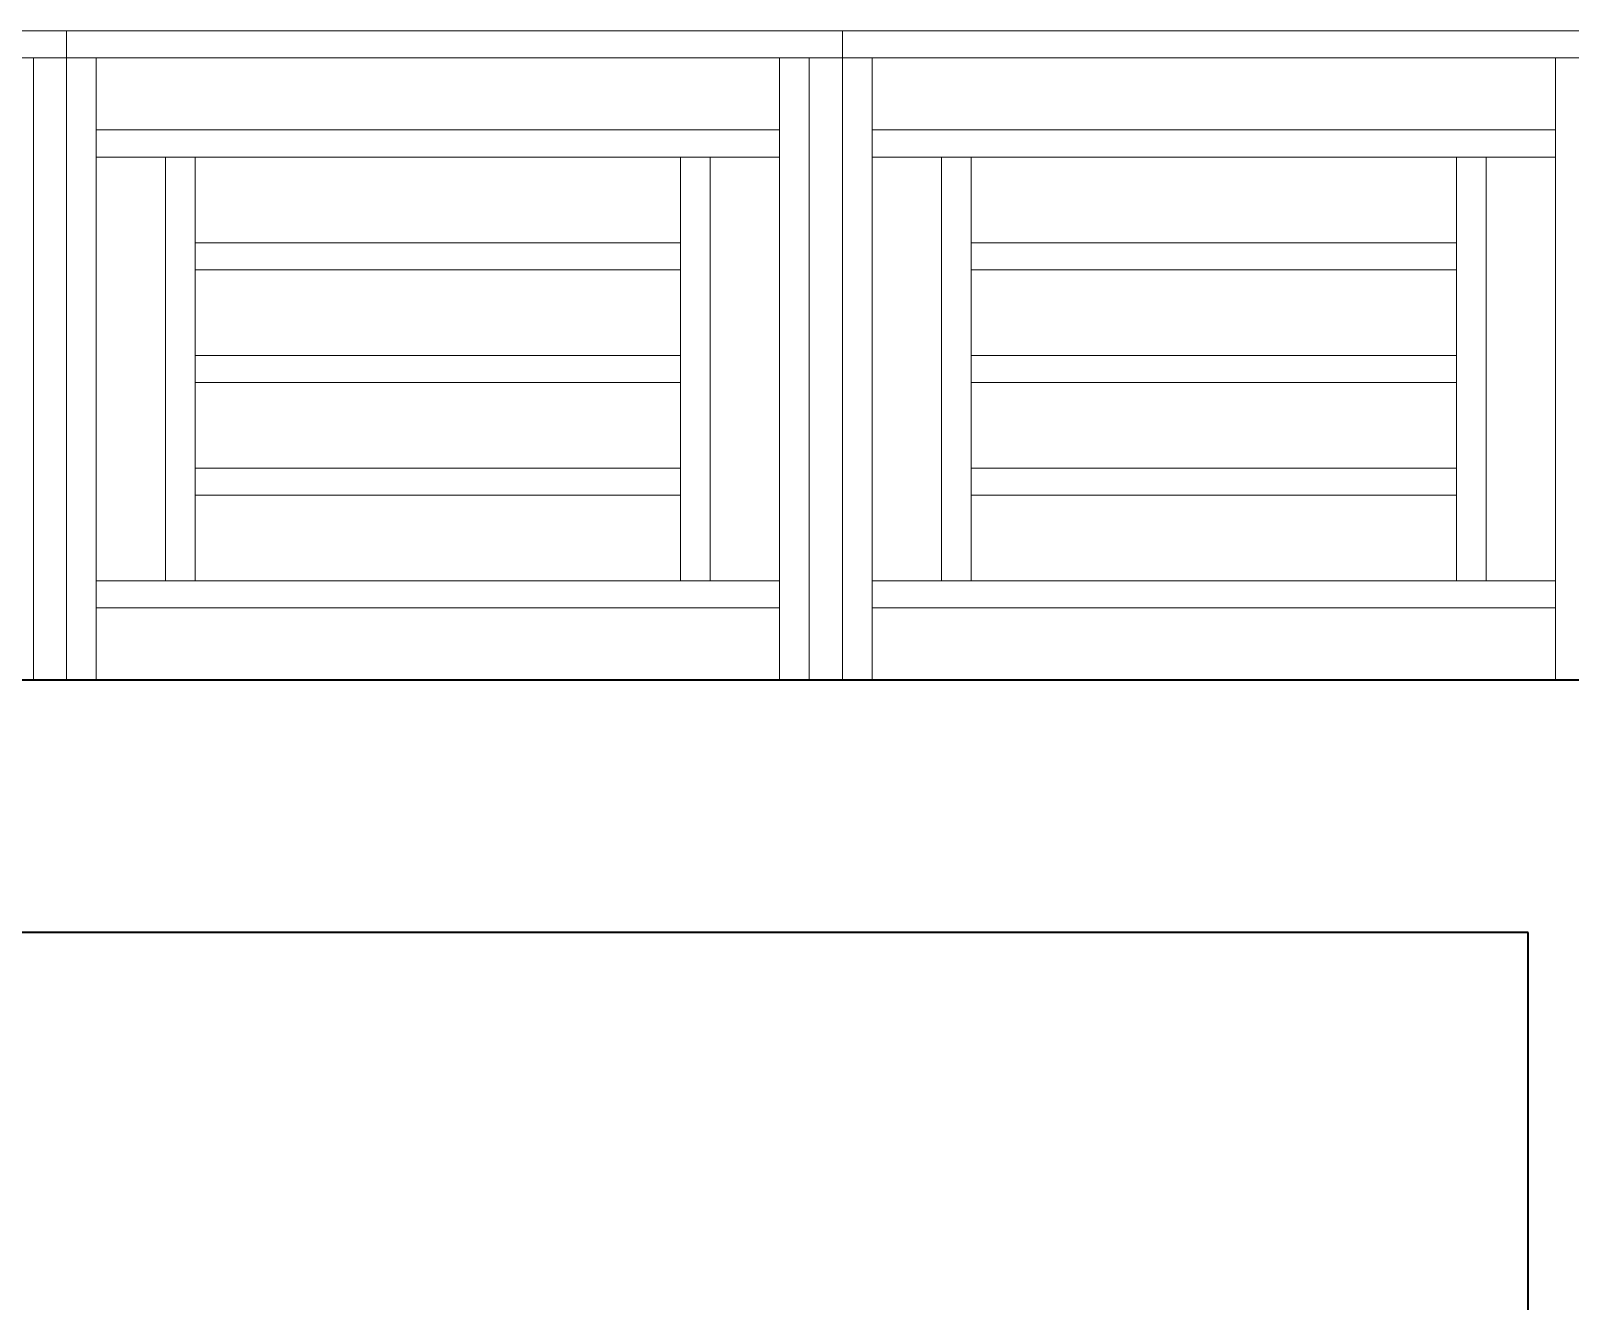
# Model space of a CAD drawing. Header units: inches. Extents: x 137851 to 141026, y -21374 to -19129.
# Drawn here: x 139128.4 to 139213.8, y -20166.7 to -20096.3 of the extents above; entities that cross this region are included whole.
import ezdxf

# ---------------------------------------------------------------- set-up
doc = ezdxf.new("R2010")
doc.units = ezdxf.units.IN
doc.header["$LTSCALE"] = 0.5
doc.header["$MEASUREMENT"] = 0
doc.layers.add('PARAPET', color=50, linetype='Continuous', lineweight=13)
doc.layers.add('wall', color=1, linetype='Continuous', lineweight=40)

msp = doc.modelspace()

# ---------------------------------------------------------------- linework, layer by layer
at = {"layer": 'PARAPET'}
for p, q in [((139173.427, -20096.295), (139087.388, -20096.295)), ((139130.408, -20132.295), (139130.408, -20096.295)), ((139173.427, -20132.295), (139173.427, -20096.295)), ((139214.947, -20096.295), (139173.427, -20096.295)), ((139105.188, -20097.795), (139130.408, -20097.795)), ((139128.564, -20132.295), (139128.564, -20097.795)), ((139132.055, -20097.795), (139130.408, -20097.795)), ((139132.055, -20097.795), (139169.937, -20097.795)), ((139132.055, -20132.295), (139132.055, -20097.795)), ((139171.584, -20097.795), (139169.937, -20097.795)), ((139169.937, -20132.295), (139169.937, -20097.795)), ((139171.584, -20132.295), (139171.584, -20097.795)), ((139171.584, -20097.795), (139173.427, -20097.795)), ((139175.074, -20097.795), (139173.427, -20097.795)), ((139175.074, -20097.795), (139212.956, -20097.795)), ((139175.074, -20132.295), (139175.074, -20097.795)), ((139214.603, -20097.795), (139212.956, -20097.795)), ((139212.956, -20132.295), (139212.956, -20097.795)), ((139169.937, -20101.795), (139132.055, -20101.795)), ((139212.956, -20101.795), (139175.074, -20101.795)), ((139132.055, -20103.295), (139166.094, -20103.295)), ((139135.898, -20126.795), (139135.898, -20103.295)), ((139137.545, -20126.795), (139137.545, -20103.295)), ((139164.447, -20126.795), (139164.447, -20103.295)), ((139166.094, -20126.795), (139166.094, -20103.295)), ((139166.094, -20103.295), (139169.937, -20103.295)), ((139175.074, -20103.295), (139209.113, -20103.295)), ((139178.917, -20126.795), (139178.917, -20103.295)), ((139180.564, -20126.795), (139180.564, -20103.295)), ((139207.466, -20126.795), (139207.466, -20103.295)), ((139209.113, -20126.795), (139209.113, -20103.295)), ((139209.113, -20103.295), (139212.956, -20103.295)), ((139164.447, -20108.045), (139137.545, -20108.045)), ((139207.466, -20108.045), (139180.564, -20108.045)), ((139137.545, -20109.545), (139164.447, -20109.545)), ((139180.564, -20109.545), (139207.466, -20109.545)), ((139164.447, -20114.295), (139137.545, -20114.295)), ((139207.466, -20114.295), (139180.564, -20114.295)), ((139137.545, -20115.795), (139164.447, -20115.795)), ((139180.564, -20115.795), (139207.466, -20115.795)), ((139164.447, -20120.545), (139137.545, -20120.545)), ((139207.466, -20120.545), (139180.564, -20120.545)), ((139137.545, -20122.045), (139164.447, -20122.045)), ((139180.564, -20122.045), (139207.466, -20122.045)), ((139166.094, -20126.795), (139132.055, -20126.795)), ((139169.937, -20126.795), (139166.094, -20126.795)), ((139209.113, -20126.795), (139175.074, -20126.795)), ((139212.956, -20126.795), (139209.113, -20126.795)), ((139132.055, -20128.295), (139169.937, -20128.295)), ((139175.074, -20128.295), (139212.956, -20128.295))]:
    msp.add_line(p, q, dxfattribs=at)
at = {"layer": 'wall'}
for p, q in [((139211.447, -20146.295), (139046.311, -20146.295)), ((139211.447, -20252.295), (139211.447, -20146.295))]:
    msp.add_line(p, q, dxfattribs=at)
msp.add_lwpolyline([(139245.809, -20137.295), (139245.809, -20132.295), (139045.322, -20132.295), (139044.368, -20132.295), (139040.266, -20132.295), (139036.894, -20132.295)], dxfattribs=at)

doc.saveas('drawing.dxf')
